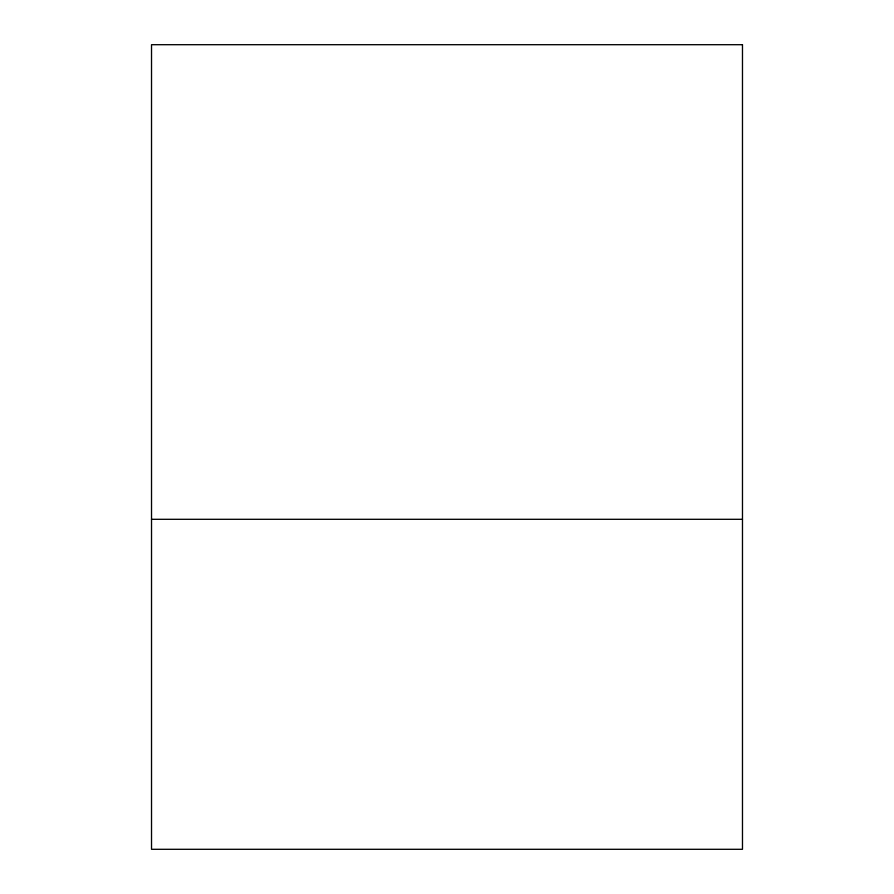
<?xml version="1.0" encoding="UTF-8"?>
<svg xmlns="http://www.w3.org/2000/svg" width="894" height="894" viewBox="0 0 894 894"><rect width="100%" height="100%" fill="white"/><g stroke="black" fill="none" stroke-linecap="round" stroke-linejoin="round"><path stroke-width="1.34" d="M151.522 519.302L742.478 519.302M742.478 44.7L151.522 44.7L151.522 849.3L742.478 849.3L742.478 44.7"/></g></svg>
